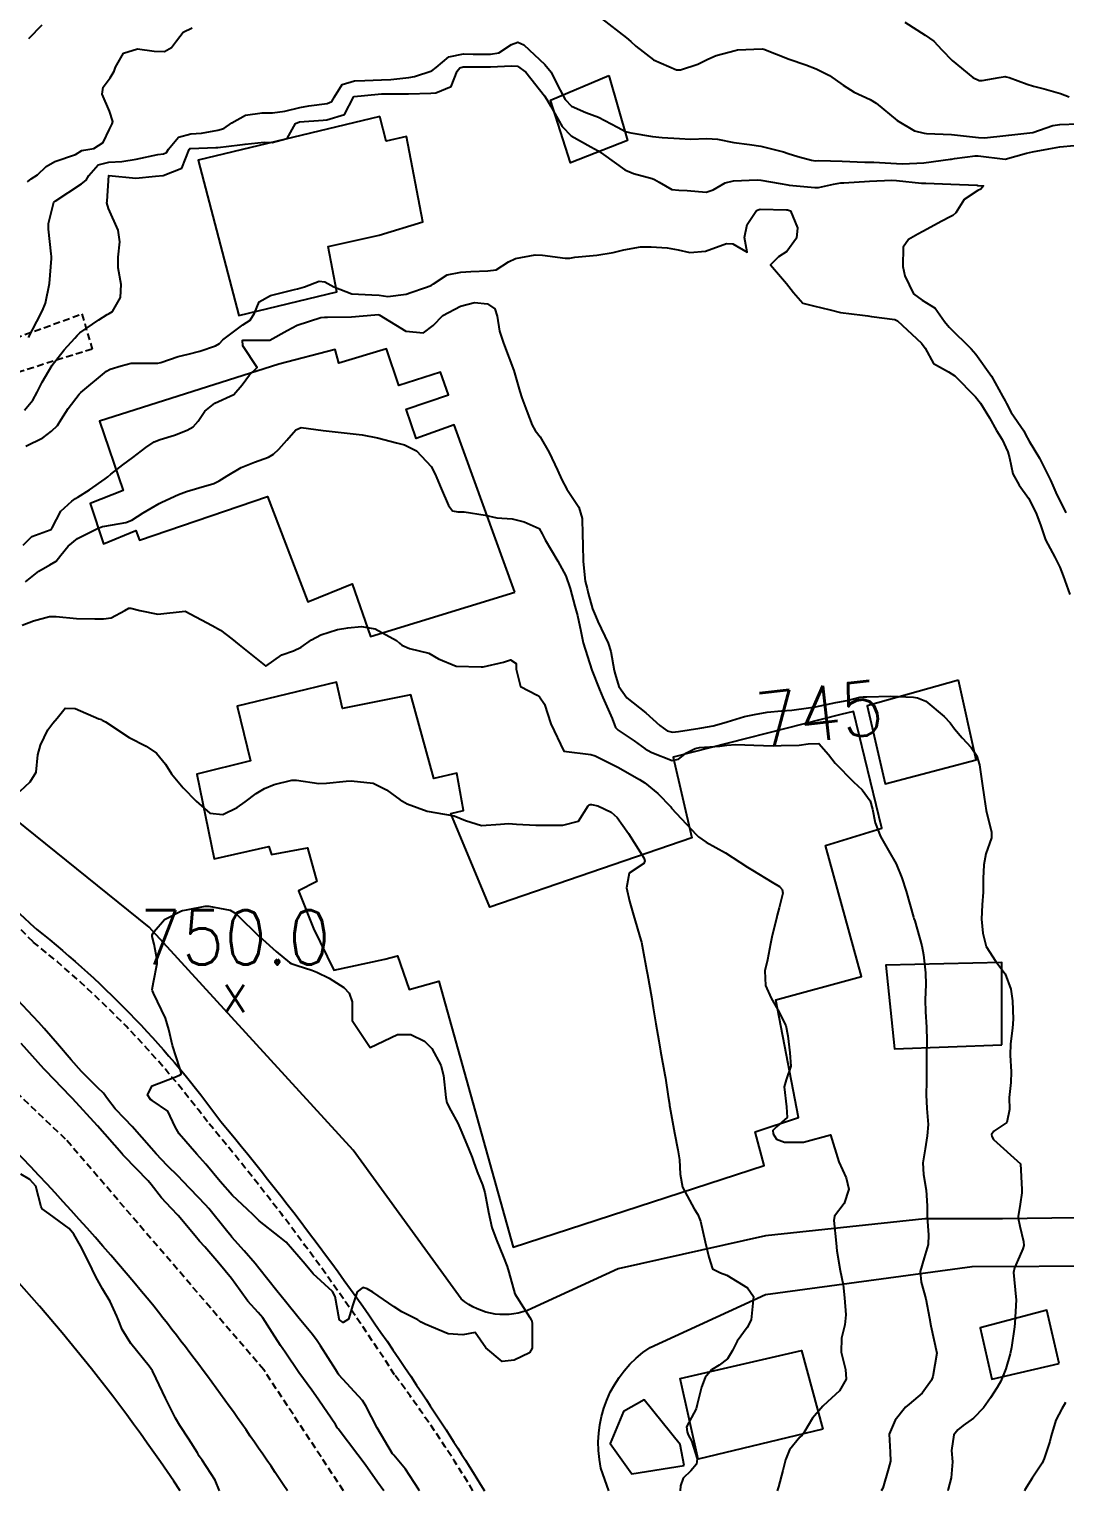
# Model space of a CAD drawing. Header units: metres. Extents: x 292545 to 299085, y 7450245 to 7463078.
# Drawn here: x 298725.1 to 298801.4, y 7450250 to 7450357.6 of the extents above; entities that cross this region are included whole.
import ezdxf
from ezdxf.enums import TextEntityAlignment as Align

# ---------------------------------------------------------------- set-up
doc = ezdxf.new("R2010")
doc.units = ezdxf.units.M
doc.linetypes.add('DASHED', pattern=[0.75, 0.5, -0.25])
for name, color, linetype in [('Canteiro', 45, 'DASHED'), ('Cotas', 45, 'Continuous'), ('Curvas de Nivel 1m', 11, 'Continuous'), ('Curvas de Nivel 5m', 15, 'Continuous'), ('Edificações', 30, 'Continuous'), ('Pontos Cotados', 45, 'Continuous'), ('Vias Primárias', 230, 'Continuous'), ('Vias Secundárias', 230, 'DASHED')]:
    doc.layers.add(name, color=color, linetype=linetype)
doc.styles.add('Style-STANDARD', font='STANDARD.shx')

# ---------------------------------------------------------------- blocks, each defined once
blk = doc.blocks.new('ELVTXT_157')
at = {"layer": 'Pontos Cotados', "linetype": 'Continuous', "style": 'Style-STANDARD'}
for s, height, p in [('750.0', 4, (0, 4)), ('x', 3, (0, 0))]:
    blk.add_text(s, height=height, dxfattribs=at).set_placement(p, align=Align.MIDDLE_CENTER)

msp = doc.modelspace()

# ---------------------------------------------------------------- linework, layer by layer
at = {"layer": 'Canteiro'}
msp.add_lwpolyline([(298748.26, 7450249.95), (298742.39, 7450258.86), (298727.8, 7450275.85), (298711.77, 7450291.08), (298695.55, 7450303.83), (298689.55, 7450307.85, -0.533471), (298689.55, 7450308.93, -0.051391), (298711.68, 7450300.65, -0.082781), (298725.4, 7450290.38, -0.064343), (298738.25, 7450277.12, -0.030883), (298752.03, 7450258.5, -0.023916), (298757.8, 7450249.95, -0.023916)], format="xyb", dxfattribs=at)
at = {"layer": 'Curvas de Nivel 1m', "flags": 128}
for points, elevation in [([(298724.98, 7450346.37), (298725.27, 7450346.59), (298725.74, 7450346.88), (298726.37, 7450347.5), (298727, 7450347.87), (298728.52, 7450348.37), (298729, 7450348.67), (298729.13, 7450348.71), (298729.87, 7450348.83), (298730.57, 7450349.26), (298731.02, 7450350.24), (298731.22, 7450350.63), (298731.28, 7450350.82), (298731.04, 7450351.57), (298730.49, 7450352.83), (298730.56, 7450353.33), (298731.07, 7450354.02), (298731.38, 7450354.52), (298731.47, 7450354.82), (298732.07, 7450355.84), (298733.1, 7450356.17), (298734.31, 7450355.99), (298735.09, 7450355.97), (298735.6, 7450356.26), (298735.96, 7450356.76), (298736.46, 7450357.4), (298737.11, 7450357.72)], 741), ([(298767.27, 7450358.39), (298769.11, 7450356.97), (298769.43, 7450356.69), (298769.79, 7450356.36), (298771.09, 7450355.34), (298772.78, 7450354.62), (298773.08, 7450354.61), (298774.36, 7450355.03), (298775.09, 7450355.4), (298775.71, 7450355.68), (298777.1, 7450356.05), (298777.29, 7450356.08), (298779.1, 7450356.16), (298779.21, 7450356.14), (298781.09, 7450355.4), (298782.3, 7450354.99), (298783.08, 7450354.7), (298784.06, 7450354.19), (298785.07, 7450353.49), (298785.87, 7450352.98), (298787.06, 7450352.43), (298787.5, 7450352.15), (298789.04, 7450350.88), (298790.31, 7450350.12), (298791.03, 7450349.95), (298791.21, 7450349.93), (298793.03, 7450349.85), (298793.27, 7450349.83), (298795.03, 7450349.63), (298795.47, 7450349.61), (298797.03, 7450349.78), (298797.26, 7450349.81), (298799.03, 7450350.01), (298800.5, 7450350.52), (298801.03, 7450350.6), (298802.37, 7450350.63)], 741), ([(298725.07, 7450334.89), (298725.67, 7450336.07), (298726.1, 7450336.88), (298726.32, 7450337.43), (298726.6, 7450338.87), (298726.76, 7450340.72), (298726.75, 7450340.87), (298726.74, 7450341.05), (298726.53, 7450342.87), (298726.53, 7450343.29), (298726.93, 7450344.87), (298726.95, 7450344.89), (298726.96, 7450344.9), (298727.03, 7450344.94), (298728.98, 7450346.22), (298729.31, 7450346.5), (298729.51, 7450346.83), (298730.2, 7450347.62), (298730.99, 7450347.82), (298731.94, 7450347.87), (298733, 7450348.03), (298734.6, 7450348.38), (298735, 7450348.44), (298735.24, 7450348.53), (298735.38, 7450348.77), (298736.12, 7450349.66), (298737.02, 7450349.9), (298737.8, 7450349.96), (298739.02, 7450350.16), (298739.45, 7450350.3), (298740.04, 7450350.71), (298741.04, 7450351.28), (298742.28, 7450351.45), (298743.04, 7450351.44), (298743.95, 7450351.57), (298745.04, 7450351.84), (298745.72, 7450351.97), (298747.05, 7450352.14), (298747.4, 7450352.28), (298747.6, 7450352.62), (298748.16, 7450353.53), (298749.07, 7450353.8), (298749.84, 7450353.83), (298751.07, 7450353.87), (298751.74, 7450353.9), (298753.08, 7450354.06), (298753.5, 7450354.13), (298754.76, 7450354.53), (298755.09, 7450354.79), (298756.03, 7450355.58), (298757.09, 7450355.79), (298757.82, 7450355.78), (298759.09, 7450355.77), (298759.7, 7450355.87), (298760.64, 7450356.47), (298761.1, 7450356.66), (298761.54, 7450356.46), (298763.08, 7450355.01), (298763.55, 7450354.44), (298764.06, 7450353.44), (298764.58, 7450352.42), (298765.05, 7450351.93), (298766.12, 7450351.48), (298767.04, 7450351.13), (298768.44, 7450350.38), (298769.03, 7450350.07), (298769.42, 7450349.97), (298771.02, 7450349.71), (298771.73, 7450349.62), (298773.02, 7450349.55), (298773.82, 7450349.51), (298775.02, 7450349.55), (298775.8, 7450349.5), (298777.02, 7450349.27), (298778.16, 7450349.12), (298779.01, 7450348.99), (298780.67, 7450348.57), (298781.01, 7450348.46), (298781.72, 7450348.22), (298782.74, 7450347.95), (298783, 7450347.92), (298783.27, 7450347.93), (298785, 7450347.89), (298786.66, 7450347.81), (298787, 7450347.82), (298787.33, 7450347.82), (298789, 7450347.71), (298789.43, 7450347.69), (298791, 7450347.77), (298792.96, 7450348.04), (298793, 7450348.04), (298793.04, 7450348.04), (298793.25, 7450348.08), (298794.79, 7450348.28), (298795.01, 7450348.28), (298797, 7450348.04), (298798.56, 7450348.47), (298799.01, 7450348.57), (298800.22, 7450348.79), (298801.01, 7450348.94), (298802.08, 7450349.04)], 742), ([(298724.78, 7450329.55), (298725.39, 7450330.28), (298725.71, 7450330.88), (298726.07, 7450331.61), (298726.81, 7450332.87), (298727.69, 7450334), (298728.47, 7450334.85), (298728.65, 7450335.05), (298728.85, 7450335.25), (298730.24, 7450336.21), (298730.86, 7450336.6), (298731.01, 7450336.67), (298731.25, 7450336.82), (298731.84, 7450337.85), (298731.88, 7450338.81), (298731.68, 7450340.04), (298731.66, 7450340.81), (298731.8, 7450341.94), (298731.67, 7450342.81), (298730.96, 7450344.4), (298730.83, 7450344.82), (298730.85, 7450344.94), (298730.98, 7450346.82), (298732.98, 7450346.63), (298734.43, 7450346.78), (298734.98, 7450346.82), (298736.36, 7450347.38), (298736.9, 7450348.75), (298736.94, 7450348.82), (298737, 7450348.83), (298738.85, 7450348.89), (298739.01, 7450348.9), (298740.63, 7450349.08), (298741.01, 7450349.15), (298742.42, 7450349.28), (298743.01, 7450349.26), (298744.12, 7450349.56), (298744.74, 7450350.65), (298745.03, 7450350.78), (298746.76, 7450350.91), (298747.04, 7450350.92), (298748.33, 7450351.33), (298749, 7450352.61), (298749.02, 7450352.64), (298749.05, 7450352.66), (298750.81, 7450352.83), (298751.06, 7450352.84), (298752.77, 7450352.85), (298753.06, 7450352.85), (298754.7, 7450352.9), (298755.06, 7450352.92), (298756.2, 7450353.38), (298756.64, 7450354.51), (298756.82, 7450354.77), (298757.08, 7450354.83), (298758.73, 7450354.84), (298759.08, 7450354.83), (298760.64, 7450354.91), (298761.08, 7450354.89), (298761.68, 7450354.45), (298763.06, 7450352.7), (298763.23, 7450352.44), (298763.52, 7450351.96), (298764.36, 7450350.43), (298765.02, 7450349.76), (298766.47, 7450348.94), (298767.01, 7450348.66), (298767.4, 7450348.39), (298768.99, 7450347.24), (298769.61, 7450346.98), (298770.99, 7450346.6), (298771.16, 7450346.53), (298771.5, 7450346.34), (298772.45, 7450345.8), (298772.97, 7450345.75), (298773.57, 7450345.72), (298774.97, 7450345.6), (298775.49, 7450345.78), (298776.38, 7450346.28), (298776.98, 7450346.45), (298778.72, 7450346.51), (298778.99, 7450346.49), (298780.41, 7450346.24), (298780.98, 7450346.14), (298781.09, 7450346.12), (298782.98, 7450345.94), (298783.24, 7450345.94), (298784.34, 7450346.19), (298784.88, 7450346.29), (298784.98, 7450346.29), (298785.1, 7450346.29), (298786.99, 7450346.42), (298788.64, 7450346.48), (298788.99, 7450346.46), (298790.83, 7450346.26), (298790.98, 7450346.26), (298791.15, 7450346.27), (298792.98, 7450346.19), (298794.94, 7450346.11), (298794.98, 7450346.1), (298795.4, 7450346.06), (298795.21, 7450345.82), (298794.98, 7450345.72), (298793.97, 7450345.06), (298793.35, 7450344.08), (298793.15, 7450343.88), (298792.95, 7450343.78), (298792.33, 7450343.47), (298790.94, 7450342.71), (298790.56, 7450342.5), (298789.88, 7450342.12), (298789.49, 7450341.56), (298789.46, 7450340.12), (298789.6, 7450339.43), (298790.25, 7450338.12), (298790.88, 7450337.64), (298791.84, 7450337.06), (298792.53, 7450336.08), (298792.86, 7450335.67), (298794.48, 7450334.06), (298794.83, 7450333.67), (298795.99, 7450332.05), (298796.8, 7450330.58), (298797, 7450330.24), (298797.1, 7450330.04), (298797.44, 7450329.37), (298798.36, 7450328.02), (298798.5, 7450327.76), (298798.76, 7450327.26), (298799.53, 7450326), (298800.33, 7450324.39), (298800.5, 7450323.99), (298800.72, 7450323.48), (298801.47, 7450321.98)], 743), ([(298724.86, 7450326.89), (298726.12, 7450327.51), (298726.76, 7450327.99), (298727.21, 7450328.42), (298727.48, 7450328.86), (298727.98, 7450329.66), (298728.79, 7450330.72), (298728.91, 7450330.85), (298730.81, 7450332.42), (298731.07, 7450332.56), (298731.9, 7450332.81), (298732.62, 7450333), (298732.82, 7450333.02), (298734.58, 7450333.01), (298734.82, 7450333.06), (298736.09, 7450333.49), (298736.83, 7450333.67), (298737.68, 7450333.9), (298738.84, 7450334.28), (298739.12, 7450334.45), (298739.38, 7450334.72), (298740.85, 7450335.84), (298741.39, 7450336.17), (298741.7, 7450336.69), (298742.05, 7450337.52), (298742.88, 7450337.99), (298744.65, 7450338.43), (298744.88, 7450338.48), (298745.38, 7450338.64), (298746.47, 7450339.05), (298746.89, 7450339), (298747.55, 7450338.62), (298748.88, 7450338.12), (298750.34, 7450338.05), (298750.88, 7450338.02), (298751.52, 7450337.93), (298752.88, 7450338.09), (298753.23, 7450338.21), (298754.24, 7450338.55), (298754.71, 7450338.72), (298754.89, 7450338.84), (298755.91, 7450339.51), (298756.9, 7450339.72), (298757.65, 7450339.76), (298758.9, 7450339.81), (298759.51, 7450339.88), (298760.42, 7450340.47), (298760.92, 7450340.73), (298762.37, 7450340.99), (298762.92, 7450340.97), (298764.59, 7450340.75), (298764.92, 7450340.75), (298765.31, 7450340.81), (298766.92, 7450340.97), (298768.13, 7450341.17), (298768.92, 7450341.36), (298770.14, 7450341.58), (298770.93, 7450341.58), (298772.1, 7450341.51), (298772.92, 7450341.36), (298773.76, 7450341.15), (298774.92, 7450341.25), (298776.47, 7450341.82), (298776.93, 7450341.8), (298778, 7450341.18), (298777.8, 7450342.26), (298777.99, 7450343.22), (298778.69, 7450344.25), (298778.87, 7450344.33), (298778.95, 7450344.34), (298780.88, 7450344.31), (298780.95, 7450344.3), (298781.18, 7450344.23), (298781.7, 7450342.98), (298781.62, 7450342.22), (298780.92, 7450341.24), (298780.31, 7450340.85), (298779.7, 7450340.24), (298780.89, 7450338.88), (298781.41, 7450338.22), (298782.08, 7450337.42), (298782.87, 7450337.23), (298784.11, 7450336.94), (298784.87, 7450336.74), (298786.48, 7450336.55), (298786.87, 7450336.49), (298787.15, 7450336.44), (298788.86, 7450336.23), (298789.07, 7450336.13), (298790.84, 7450334.47), (298791.1, 7450334.11), (298791.71, 7450332.98), (298792.82, 7450332.38), (298793.28, 7450332.08), (298794.8, 7450330.54), (298795.17, 7450330.06), (298795.84, 7450328.98), (298796.36, 7450328.04), (298796.76, 7450327.38), (298797.18, 7450326.47), (298797.3, 7450326.03), (298797.56, 7450324.86), (298798.03, 7450324.02), (298798.71, 7450323.06), (298799.25, 7450322), (298799.59, 7450321.1), (298799.96, 7450320), (298800.65, 7450318.71), (298801.03, 7450317.99), (298801.27, 7450317.35), (298801.76, 7450315.98)], 744), ([(298724.84, 7450316.89), (298725.82, 7450317.69), (298726.64, 7450318.15), (298727.1, 7450318.42), (298727.45, 7450318.86), (298727.98, 7450319.54), (298728.67, 7450320.1), (298730.14, 7450320.83), (298730.52, 7450320.97), (298730.68, 7450321.01), (298732.23, 7450321.26), (298732.68, 7450321.45), (298733.5, 7450321.98), (298734.69, 7450322.68), (298734.88, 7450322.78), (298736.12, 7450323.34), (298736.71, 7450323.56), (298737.62, 7450323.83), (298738.71, 7450324.15), (298739.11, 7450324.33), (298739.7, 7450324.72), (298740.73, 7450325.33), (298741.71, 7450325.71), (298742.74, 7450326.08), (298743.11, 7450326.31), (298743.49, 7450326.67), (298744.08, 7450327.34), (298744.76, 7450328.11), (298745.15, 7450328.28), (298746.76, 7450328.05), (298747.42, 7450327.97), (298748.76, 7450327.83), (298749.63, 7450327.73), (298750.76, 7450327.51), (298752.17, 7450327.15), (298752.75, 7450326.99), (298753.65, 7450326.55), (298754.73, 7450325.4), (298755.02, 7450324.83), (298755.14, 7450324.53), (298755.46, 7450323.78), (298755.99, 7450322.52), (298756.3, 7450322.13), (298756.69, 7450322.05), (298757.14, 7450322.06), (298758.69, 7450321.8), (298759.55, 7450321.62), (298760.68, 7450321.54), (298761.56, 7450321.33), (298762.68, 7450320.82), (298762.89, 7450320.44), (298763.11, 7450319.99), (298764.06, 7450318.43), (298764.64, 7450317.34), (298764.95, 7450316.42), (298765.3, 7450315.1), (298765.49, 7450314.41), (298765.73, 7450313.27), (298765.91, 7450312.41), (298766.55, 7450310.4), (298767.12, 7450308.97), (298767.35, 7450308.39), (298768.05, 7450306.84), (298768.22, 7450306.37), (298768.3, 7450306.17), (298768.5, 7450305.97), (298769.67, 7450305.18), (298770.49, 7450304.6), (298770.64, 7450304.51), (298770.98, 7450304.34), (298772.47, 7450303.73), (298772.94, 7450303.85), (298773.53, 7450304.31), (298774.16, 7450304.62), (298774.49, 7450304.69), (298775.98, 7450304.8), (298776.49, 7450304.86), (298777.15, 7450304.93), (298778.49, 7450304.87), (298779.9, 7450304.82), (298780.49, 7450304.85), (298781.83, 7450304.88), (298782.49, 7450304.96), (298783.28, 7450304.99), (298783.98, 7450304.19), (298784.47, 7450303.54), (298785.83, 7450302.17), (298786.45, 7450301.58), (298787.06, 7450300.77), (298787.22, 7450300.15), (298787.42, 7450299.15), (298787.82, 7450298.14), (298788.4, 7450297.11), (298788.96, 7450296.12), (298789.39, 7450295.1), (298789.71, 7450294.12), (298790.24, 7450292.2), (298790.27, 7450292.11), (298790.33, 7450291.92), (298790.85, 7450290.1), (298790.99, 7450289.42), (298791.13, 7450288.1), (298791.14, 7450287.24), (298791.09, 7450286.1), (298791.12, 7450285.24), (298791.21, 7450284.1), (298791.23, 7450283.1), (298791.19, 7450282.1), (298791.19, 7450281.12), (298791.21, 7450280.1), (298791.17, 7450279.11), (298791.23, 7450278.1), (298791.32, 7450276.93), (298791.26, 7450276.1), (298791.1, 7450275.13), (298790.94, 7450274.1), (298790.97, 7450273.25), (298791.17, 7450272.1), (298791.25, 7450270.93), (298791.26, 7450270.1), (298791.35, 7450268.8), (298791.32, 7450268.1), (298791.03, 7450267.11), (298790.73, 7450266.1), (298790.8, 7450265.31), (298791.14, 7450264.1), (298791.43, 7450262.66), (298791.53, 7450262.09), (298791.95, 7450260.09), (298791.66, 7450258.37), (298791.57, 7450258.09), (298790.89, 7450257.13), (298789.92, 7450256.33), (298789.66, 7450256.11), (298788.89, 7450255.14), (298788.46, 7450254.13), (298788.53, 7450252.79), (298788.54, 7450252.13), (298788.41, 7450251.58), (298787.98, 7450250.14), (298787.85, 7450249.95)], 746), ([(298724.59, 7450313.71), (298725.43, 7450314.04), (298726.6, 7450314.34), (298727.1, 7450314.36), (298728.6, 7450314.21), (298729.94, 7450314.17), (298730.6, 7450314.17), (298731.15, 7450314.26), (298732.17, 7450314.8), (298732.45, 7450314.95), (298732.6, 7450314.97), (298733.27, 7450314.79), (298734.6, 7450314.53), (298736.6, 7450314.75), (298738.59, 7450313.69), (298739.21, 7450313.34), (298740.05, 7450312.71), (298740.58, 7450312.27), (298742.55, 7450310.68), (298743.72, 7450311.52), (298744.57, 7450311.82), (298745.14, 7450312.09), (298745.91, 7450312.64), (298746.59, 7450312.99), (298747.82, 7450313.39), (298748.59, 7450313.52), (298749.58, 7450313.61), (298750.59, 7450313.44), (298752.17, 7450312.57), (298752.39, 7450312.38), (298752.57, 7450312.23), (298753.13, 7450311.99), (298754.56, 7450311.64), (298755.25, 7450311.22), (298756.55, 7450310.7), (298758.41, 7450310.63), (298758.55, 7450310.65), (298760.04, 7450310.99), (298760.56, 7450311.15), (298760.99, 7450310.89), (298760.97, 7450310.46), (298761.29, 7450309.2), (298762.53, 7450308.55), (298762.7, 7450308.44), (298763.07, 7450307.89), (298763.53, 7450306.43), (298764.48, 7450304.42), (298766.48, 7450304.18), (298766.79, 7450304.08), (298768.47, 7450303.24), (298770.06, 7450302.35), (298770.45, 7450302.09), (298771.41, 7450301.3), (298772.36, 7450300.32), (298772.39, 7450300.28), (298772.43, 7450300.22), (298774.23, 7450298.3), (298774.41, 7450298.12), (298774.97, 7450297.73), (298776.39, 7450296.93), (298777.46, 7450296.26), (298778.01, 7450295.89), (298778.38, 7450295.66), (298779.83, 7450294.77), (298780.37, 7450294.45), (298780.58, 7450294.23), (298780.62, 7450293.97), (298780.34, 7450292.89), (298780.21, 7450292.36), (298780.18, 7450292.23), (298779.82, 7450290.74), (298779.71, 7450290.24), (298779.48, 7450289.06), (298779.29, 7450288.24), (298779.34, 7450287.17), (298779.76, 7450286.24), (298780.25, 7450285.37), (298780.83, 7450284.22), (298780.99, 7450283.47), (298781.13, 7450282.22), (298781.2, 7450281.23), (298780.86, 7450280.22), (298780.71, 7450279.7), (298780.89, 7450278.22), (298780.94, 7450277.44), (298780.15, 7450276.76), (298779.89, 7450276.49), (298779.9, 7450276.23), (298780.14, 7450275.85), (298780.74, 7450275.62), (298782.14, 7450275.64), (298784.14, 7450276.18), (298784.75, 7450274.17), (298785.28, 7450273), (298785.48, 7450272.17), (298785.13, 7450271.12), (298784.43, 7450270.18), (298784.38, 7450269.87), (298784.55, 7450268.18), (298784.6, 7450267.62), (298784.83, 7450266.17), (298785.05, 7450265.13), (298785.17, 7450264.17), (298785.25, 7450262.91), (298785.19, 7450262.17), (298784.94, 7450261.2), (298784.92, 7450260.17), (298785.23, 7450258.88), (298785.28, 7450258.17), (298784.79, 7450257.31), (298783.92, 7450256.5), (298783.56, 7450256.19), (298782.81, 7450255.29), (298782.16, 7450254.21), (298782.04, 7450254.05), (298781.88, 7450253.91), (298781.11, 7450252.97), (298780.81, 7450252.22), (298780.62, 7450251.45), (298780.3, 7450250.23), (298780.2, 7450249.95)], 747), ([(298724.44, 7450301.48), (298725.18, 7450302.17), (298725.63, 7450302.88), (298725.76, 7450304.16), (298725.96, 7450304.88), (298726.49, 7450306), (298726.86, 7450306.5), (298727.18, 7450306.86), (298727.77, 7450307.6), (298728.51, 7450307.58), (298730.25, 7450306.82), (298730.43, 7450306.75), (298730.5, 7450306.72), (298730.74, 7450306.58), (298732.49, 7450305.43), (298733.72, 7450304.79), (298734.48, 7450304.29), (298735.16, 7450303.46), (298735.6, 7450302.76), (298736.45, 7450301.73), (298737.41, 7450300.74), (298738.42, 7450299.87), (298739.37, 7450299.77), (298740.43, 7450300.29), (298741.03, 7450300.7), (298741.83, 7450301.3), (298742.45, 7450301.68), (298743.16, 7450301.97), (298744.46, 7450302.3), (298744.81, 7450302.3), (298746.45, 7450302.05), (298747.02, 7450302.06), (298748.46, 7450302.22), (298748.82, 7450302.24), (298750.46, 7450302.08), (298751.43, 7450301.59), (298752.44, 7450300.85), (298752.94, 7450300.55), (298754.43, 7450300.01), (298755.69, 7450299.79), (298756.42, 7450299.66), (298757.24, 7450299.33), (298758.42, 7450298.96), (298759.83, 7450299.06), (298760.42, 7450299.11), (298761, 7450299.05), (298762.42, 7450298.98), (298763.87, 7450298.98), (298764.42, 7450298.97), (298765.56, 7450299.27), (298766.28, 7450300.4), (298766.36, 7450300.47), (298766.43, 7450300.49), (298766.52, 7450300.49), (298767, 7450300.39), (298767.98, 7450299.93), (298768.42, 7450299.54), (298769.26, 7450298.36), (298770.39, 7450296.58), (298770.46, 7450296.35), (298770.38, 7450296.16), (298769.31, 7450295.43), (298769.11, 7450294.36), (298769.32, 7450293.39), (298769.61, 7450292.36), (298770.16, 7450290.51), (298770.2, 7450290.35), (298770.31, 7450289.81), (298770.59, 7450288.35), (298770.66, 7450287.97), (298770.95, 7450286.34), (298771.08, 7450285.52), (298771.26, 7450284.34), (298771.48, 7450283.09), (298771.62, 7450282.34), (298771.94, 7450280.59), (298771.98, 7450280.33), (298772.18, 7450278.99), (298772.26, 7450278.42), (298772.27, 7450278.33), (298772.3, 7450278.2), (298772.64, 7450276.32), (298772.88, 7450275.07), (298773.01, 7450274.32), (298773.06, 7450273.27), (298773.22, 7450272.31), (298774.08, 7450270.71), (298774.37, 7450270.3), (298774.55, 7450269.81), (298774.9, 7450268.29), (298775.17, 7450267.16), (298775.44, 7450266.29), (298776.03, 7450266), (298776.49, 7450265.82), (298778.01, 7450264.91), (298778.47, 7450264.25), (298778.28, 7450262.55), (298778.14, 7450262.26), (298778.08, 7450262.16), (298777.98, 7450261.98), (298777.26, 7450260.97), (298776.92, 7450260.27), (298776.54, 7450259.68), (298775.94, 7450259.21), (298775.37, 7450258.85), (298774.9, 7450258.29), (298774.64, 7450257.58), (298774.32, 7450256.3), (298774.23, 7450255.98), (298773.9, 7450255.34), (298773.53, 7450254.66), (298773.57, 7450254.3), (298773.65, 7450254.07), (298773.88, 7450253.63), (298774.31, 7450252.3), (298774.25, 7450251.9), (298773.85, 7450251.42), (298773.27, 7450250.87), (298773.08, 7450250.31), (298773.05, 7450249.95)], 748), ([(298753.86, 7450249.95), (298753.83, 7450249.99), (298753.46, 7450250.55), (298752.83, 7450251.53), (298751.96, 7450252.57), (298751.91, 7450252.62), (298751.86, 7450252.68), (298750.74, 7450254.58), (298749.91, 7450256.21), (298749.66, 7450256.59), (298747.93, 7450258.5), (298747.88, 7450258.56), (298747.85, 7450258.61), (298747.7, 7450258.85), (298746.58, 7450260.63), (298746.33, 7450261), (298745.97, 7450261.47), (298745.01, 7450262.65), (298744, 7450263.88), (298743.36, 7450264.67), (298742.03, 7450266.34), (298741.75, 7450266.68), (298740.96, 7450267.62), (298740.05, 7450268.63), (298739.98, 7450268.71), (298739.65, 7450269.12), (298738.34, 7450270.73), (298738.09, 7450271.02), (298736.44, 7450272.75), (298736.11, 7450273.09), (298735.28, 7450273.92), (298734.47, 7450274.77), (298734.13, 7450275.16), (298732.69, 7450276.79), (298732.16, 7450277.35), (298731.45, 7450278.09), (298730.88, 7450278.82), (298730.58, 7450279.23), (298730.18, 7450279.63), (298728.97, 7450280.84), (298728.21, 7450281.7), (298727.2, 7450282.86), (298726.23, 7450283.99), (298725.82, 7450284.45), (298725.41, 7450284.88), (298724.26, 7450286.11)], 748), ([(298751.24, 7450249.95), (298750.77, 7450250.58), (298749.86, 7450251.88), (298749.33, 7450252.6), (298747.88, 7450254.5), (298747.83, 7450254.56), (298747.8, 7450254.61), (298747.67, 7450254.82), (298746.45, 7450256.63), (298746.23, 7450256.95), (298745.92, 7450257.35), (298744.98, 7450258.65), (298743.96, 7450260.16), (298743.63, 7450260.66), (298743.02, 7450261.62), (298742.32, 7450262.68), (298741.99, 7450263.07), (298741.21, 7450263.91), (298740.66, 7450264.7), (298740.02, 7450265.59), (298739.07, 7450266.72), (298738.04, 7450267.91), (298737.66, 7450268.34), (298737.33, 7450268.74), (298736.08, 7450270.23), (298735.57, 7450270.76), (298734.85, 7450271.53), (298734.1, 7450272.51), (298733.88, 7450272.78), (298732.12, 7450274.59), (298732.02, 7450274.7), (298731.93, 7450274.8), (298730.15, 7450276.83), (298728.3, 7450278.85), (298728.17, 7450278.98), (298726.35, 7450280.87), (298726.2, 7450281.04), (298724.52, 7450282.9)], 747), ([(298739.14, 7450249.95), (298738.81, 7450250.72), (298737.86, 7450252.2), (298737.64, 7450252.51), (298737.5, 7450252.74), (298736.88, 7450253.75), (298736.2, 7450254.76), (298735.89, 7450255.29), (298735.16, 7450256.77), (298734.47, 7450258.23), (298734.19, 7450258.78), (298733.94, 7450259.13), (298732.59, 7450260.79), (298731.97, 7450261.82), (298731.69, 7450262.51), (298731.58, 7450262.81), (298731.07, 7450263.89), (298730.51, 7450264.82), (298730.02, 7450265.72), (298729.48, 7450266.84), (298728.89, 7450267.99), (298728.41, 7450268.85), (298728.06, 7450269.28), (298726.59, 7450270.35), (298726.08, 7450270.71), (298725.99, 7450270.87), (298725.6, 7450272.38), (298725.16, 7450272.88), (298724.49, 7450273.28)], 746), ([(298801.44, 7450256.44), (298801.16, 7450255.98), (298800.73, 7450255.15), (298800.38, 7450253.99), (298800.28, 7450253.59), (298799.87, 7450252.32), (298799.72, 7450251.99), (298798.97, 7450250.87), (298798.45, 7450250.01), (298798.42, 7450249.95)], 744)]:
    msp.add_lwpolyline(points, dxfattribs=dict(at, elevation=elevation))
at = {"layer": 'Curvas de Nivel 1m', "elevation": 749, "flags": 128}
msp.add_lwpolyline([(298738.35, 7450293.01), (298739.91, 7450292.71), (298740.34, 7450292.48), (298742.16, 7450290.68), (298742.25, 7450290.62), (298742.31, 7450290.58), (298743.3, 7450289.67), (298744.29, 7450288.86), (298744.42, 7450288.79), (298744.84, 7450288.65), (298745.94, 7450288.29), (298746.29, 7450288.15), (298747.2, 7450287.71), (298748.28, 7450287.02), (298748.67, 7450286.61), (298748.91, 7450285.96), (298748.89, 7450284.6), (298750.22, 7450282.59), (298752.23, 7450283.56), (298753.21, 7450283.57), (298754.23, 7450283.07), (298754.77, 7450282.53), (298755.44, 7450281.29), (298755.64, 7450280.53), (298755.79, 7450278.91), (298755.87, 7450278.52), (298756.17, 7450277.97), (298756.68, 7450277.03), (298756.9, 7450276.51), (298757.48, 7450275.15), (298757.74, 7450274.5), (298757.83, 7450274.21), (298758.11, 7450273.44), (298758.49, 7450272.49), (298758.67, 7450271.91), (298758.94, 7450270.48), (298759.19, 7450269.35), (298759.5, 7450268.48), (298760.04, 7450267.16), (298760.31, 7450266.47), (298760.44, 7450266.05), (298760.89, 7450264.46), (298761.99, 7450262.71), (298762.09, 7450262.55), (298762.13, 7450262.45), (298762.17, 7450262.26), (298762.16, 7450260.45), (298761.95, 7450260.1), (298760.84, 7450259.57), (298759.94, 7450259.48), (298758.74, 7450260.48), (298757.97, 7450261.61), (298757.04, 7450261.43), (298755.97, 7450261.52), (298754.29, 7450262.23), (298753.98, 7450262.36), (298753.88, 7450262.44), (298753.73, 7450262.54), (298752.57, 7450263.14), (298751.99, 7450263.49), (298750.42, 7450264.59), (298750.01, 7450264.83), (298749.68, 7450264.92), (298749.26, 7450264.6), (298748.95, 7450263.64), (298748.62, 7450262.6), (298748.25, 7450262.34), (298747.98, 7450262.53), (298747.95, 7450262.58), (298747.94, 7450262.61), (298747.65, 7450264.26), (298747.45, 7450264.62), (298746.02, 7450265.92), (298745.45, 7450266.65), (298744.05, 7450268.25), (298743.56, 7450268.66), (298742.06, 7450269.84), (298741.63, 7450270.25), (298741.17, 7450270.69), (298740.09, 7450271.69), (298739.18, 7450272.72), (298738.12, 7450274), (298737.47, 7450274.74), (298736.15, 7450276.25), (298735.87, 7450276.75), (298735.32, 7450277.92), (298734.17, 7450278.69), (298734.05, 7450278.78), (298733.84, 7450279.12), (298734.18, 7450279.78), (298735.85, 7450280.41), (298736.19, 7450280.56), (298736.31, 7450280.63), (298736.32, 7450280.75), (298736.2, 7450281.08), (298735.66, 7450282.76), (298735.4, 7450283.93), (298735.15, 7450284.77), (298734.27, 7450286.6), (298734.19, 7450286.78), (298734.17, 7450286.88), (298734.28, 7450287.42), (298734.54, 7450288.78), (298734.55, 7450289.03), (298734.31, 7450290.22), (298734.17, 7450290.78), (298734.18, 7450290.91), (298734.32, 7450291.14), (298735.08, 7450292.02), (298736.34, 7450292.66), (298736.41, 7450292.68), (298736.7, 7450292.75), (298738.08, 7450293)], close=True, dxfattribs=at)
at = {"layer": 'Curvas de Nivel 5m', "flags": 128}
for points, elevation in [([(298725.1, 7450356.93), (298726.08, 7450357.92)], 740), ([(298789.6, 7450358.13), (298791.11, 7450357.17), (298791.73, 7450356.72), (298792.34, 7450356.09), (298793.09, 7450355.31), (298794.6, 7450354.06), (298795.07, 7450353.83), (298795.3, 7450353.83), (298796.55, 7450354.05), (298796.99, 7450354.12), (298797.07, 7450354.11), (298797.29, 7450354.04), (298798.61, 7450353.56), (298799.07, 7450353.42), (298799.86, 7450353.21), (298801.06, 7450352.86), (298801.71, 7450352.63)], 740), ([(298724.66, 7450319.6), (298725.3, 7450320.25), (298726.67, 7450320.73), (298726.76, 7450320.78), (298726.82, 7450320.87), (298727.45, 7450322.1), (298728.26, 7450322.85), (298728.52, 7450323.03), (298728.71, 7450323.15), (298729.56, 7450323.69), (298730.72, 7450324.48), (298730.91, 7450324.63), (298731.12, 7450324.82), (298732.02, 7450325.52), (298732.74, 7450326.06), (298733.7, 7450326.79), (298734.31, 7450327.21), (298734.75, 7450327.39), (298735.81, 7450327.71), (298736.76, 7450328.08), (298737.19, 7450328.32), (298737.55, 7450328.74), (298738.04, 7450329.48), (298738.79, 7450330.07), (298740.19, 7450330.71), (298740.8, 7450331.42), (298741.35, 7450332.15), (298741.91, 7450332.69), (298740.84, 7450334.29), (298740.83, 7450334.7), (298740.84, 7450334.71), (298742.81, 7450334.71), (298742.84, 7450334.71), (298744.11, 7450335.41), (298744.85, 7450335.81), (298746.6, 7450336.38), (298746.86, 7450336.4), (298747.09, 7450336.4), (298748.86, 7450336.42), (298750.58, 7450336.58), (298750.86, 7450336.59), (298750.89, 7450336.58), (298752.85, 7450335.37), (298754.16, 7450335.24), (298754.86, 7450335.78), (298755.58, 7450336.53), (298756.87, 7450337.21), (298757.9, 7450337.47), (298758.87, 7450337.38), (298759.4, 7450337.01), (298759.57, 7450336.48), (298759.75, 7450335.37), (298760.05, 7450334.47), (298760.81, 7450332.46), (298761.25, 7450330.91), (298761.39, 7450330.46), (298761.76, 7450329.47), (298762.15, 7450328.45), (298762.37, 7450328.06), (298762.75, 7450327.57), (298763.42, 7450326.43), (298764.03, 7450325.13), (298764.34, 7450324.42), (298764.71, 7450323.73), (298765.59, 7450322.41), (298765.84, 7450321.56), (298765.86, 7450320.4), (298765.88, 7450319.62), (298765.92, 7450318.4), (298766.07, 7450316.96), (298766.2, 7450316.4), (298766.29, 7450316.06), (298766.61, 7450314.92), (298766.81, 7450314.39), (298767, 7450313.99), (298767.76, 7450312.38), (298767.96, 7450311.78), (298768.2, 7450310.38), (298768.26, 7450310.09), (298768.54, 7450309.2), (298769.13, 7450308.36), (298770.52, 7450307.26), (298771.55, 7450306.33), (298772.1, 7450305.92), (298772.5, 7450305.82), (298772.93, 7450305.88), (298774.5, 7450306.12), (298774.66, 7450306.14), (298775.48, 7450306.29), (298776.28, 7450306.51), (298776.51, 7450306.58), (298777.79, 7450306.98), (298778.52, 7450307.14), (298779.47, 7450307.29), (298780.52, 7450307.39), (298781.29, 7450307.46), (298782.52, 7450307.62), (298783.02, 7450307.7), (298784.53, 7450308.01), (298784.67, 7450308.03), (298785.36, 7450308.17), (298786.3, 7450308.4), (298786.54, 7450308.42), (298786.81, 7450308.43), (298788.54, 7450308.48), (298790.24, 7450308.41), (298790.54, 7450308.35), (298791.15, 7450308.1), (298792.51, 7450306.97), (298792.93, 7450306.51), (298793.27, 7450306.08), (298793.83, 7450305.41), (298794.49, 7450304.69), (298794.91, 7450304.06), (298795.1, 7450303.43), (298795.3, 7450302.05), (298795.45, 7450301.05), (298795.6, 7450300.05), (298795.99, 7450298.47), (298795.99, 7450298.04), (298795.58, 7450296.86), (298795.42, 7450296.05), (298795.37, 7450295.05), (298795.36, 7450294.05), (298795.29, 7450293.11), (298795.24, 7450292.05), (298795.34, 7450291.03), (298795.6, 7450290.05), (298796.3, 7450288.94), (298796.99, 7450288.03), (298797.41, 7450286.9), (298797.53, 7450286.03), (298797.59, 7450284.69), (298797.54, 7450284.03), (298797.38, 7450282.87), (298797.35, 7450282.03), (298797.43, 7450280.8), (298797.41, 7450280.03), (298797.29, 7450278.92), (298797.31, 7450278.03), (298797.12, 7450277.07), (298796.15, 7450276.44), (298795.99, 7450276.2), (298796.01, 7450276.04), (298796.14, 7450275.82), (298798.12, 7450274.02), (298798.23, 7450272.14), (298798.23, 7450272.02), (298798.22, 7450271.9), (298798.09, 7450271.07), (298797.94, 7450270.16), (298797.94, 7450270.02), (298798.07, 7450269.44), (298798.35, 7450268.31), (298798.37, 7450268.02), (298798.29, 7450267.78), (298798.04, 7450267.2), (298797.69, 7450266.36), (298797.61, 7450266.02), (298797.79, 7450264.23), (298797.8, 7450264.02), (298797.7, 7450262.3), (298797.68, 7450262.02), (298797.47, 7450260.51), (298797.37, 7450260.03), (298797.04, 7450258.93), (298796.68, 7450258.03), (298796.4, 7450257.56), (298795.92, 7450256.8), (298795.39, 7450256.05), (298794.66, 7450255.3), (298793.89, 7450254.75), (298793.51, 7450254.45), (298793.2, 7450254.08), (298793.04, 7450252.91), (298793.12, 7450252.08), (298793.02, 7450250.91), (298792.79, 7450250.08), (298792.78, 7450249.95)], 745)]:
    msp.add_lwpolyline(points, dxfattribs=dict(at, elevation=elevation))
at = {"layer": 'Edificações'}
for points in [[(298767.81, 7450354.21), (298769.17, 7450349.41), (298764.97, 7450347.77), (298763.5, 7450352.38)], [(298750.93, 7450351.18), (298737.57, 7450347.97), (298740.56, 7450336.53), (298747.77, 7450338.27), (298747.13, 7450341.6), (298750.9, 7450342.44), (298754.11, 7450343.41), (298752.91, 7450349.7), (298751.4, 7450349.35)], [(298760.89, 7450316.13), (298756.41, 7450328.47), (298753.62, 7450327.47), (298752.88, 7450329.62), (298755.99, 7450330.68), (298755.41, 7450332.34), (298752.33, 7450331.36), (298751.43, 7450334.07), (298747.93, 7450333), (298747.66, 7450334.02), (298743.5, 7450332.94), (298730.3, 7450328.74), (298732.04, 7450323.62), (298729.61, 7450322.66), (298730.58, 7450319.7), (298732.96, 7450320.69), (298733.23, 7450319.96), (298742.66, 7450323.18), (298745.63, 7450315.44), (298748.91, 7450316.75), (298750.26, 7450312.87)], [(298784.9, 7450307.12), (298772.53, 7450303.98), (298773.91, 7450298.05), (298759.04, 7450292.94), (298756.18, 7450299.84), (298757.11, 7450300.07), (298756.61, 7450302.81), (298754.92, 7450302.41), (298753.22, 7450308.57), (298748.19, 7450307.58), (298747.75, 7450309.5), (298740.43, 7450307.75), (298741.41, 7450303.72), (298737.46, 7450302.74), (298738.73, 7450296.51), (298742.77, 7450297.41), (298742.97, 7450296.82), (298745.61, 7450297.32), (298746.29, 7450294.82), (298744.95, 7450294.15), (298746.05, 7450291.36), (298747.56, 7450288.3), (298751.31, 7450289.1), (298752.24, 7450289.35), (298753.11, 7450286.88), (298755.28, 7450287.48), (298760.76, 7450267.89), (298779.25, 7450273.92), (298778.58, 7450276.38), (298781.77, 7450277.45), (298780.11, 7450286.1), (298786.4, 7450287.82), (298783.76, 7450297.49), (298787.9, 7450298.76), (298785.83, 7450307.34)], [(298793.55, 7450309.66), (298786.82, 7450307.78), (298788.16, 7450302.02), (298794.85, 7450303.78)], [(298796.74, 7450282.79), (298796.74, 7450288.87), (298788.2, 7450288.66), (298788.85, 7450282.5)], [(298800.97, 7450259.33), (298800.06, 7450263.25), (298795.16, 7450261.96), (298796.01, 7450258.17)], [(298783.57, 7450254.48), (298774.38, 7450252.28), (298773.05, 7450258.23), (298782, 7450260.27)], [(298773.36, 7450251.8), (298773.06, 7450253.37), (298770.4, 7450256.66), (298768.89, 7450255.79), (298767.9, 7450253.43), (298769.49, 7450251.2), (298773.36, 7450251.8)]]:
    msp.add_lwpolyline(points, close=True, dxfattribs=at)
at = {"layer": 'Vias Primárias', "elevation": 710.86}
msp.add_lwpolyline([(298756.92, 7450264.1), (298748.97, 7450275.05), (298733.94, 7450291.46), (298722.51, 7450300.66), (298718.95, 7450302.85), (298708.45, 7450307.43), (298700.43, 7450310.02), (298692.36, 7450313.47), (298684.23, 7450317.05), (298668.89, 7450326.16), (298646.96, 7450333.3), (298635.26, 7450341.48)], dxfattribs=at)
at = {"layer": 'Vias Primárias'}
for points, elevation in [([(298736.24, 7450249.95, 0.04932), (298718.89, 7450271.05, 0.054827), (298688.23, 7450297.15), (298661.3, 7450315.61), (298637.81, 7450331.65)], 751.2), ([(298767.8, 7450249.95), (298767.22, 7450251.62, -0.310835), (298770.85, 7450260.51), (298779.33, 7450264.41), (298794.57, 7450266.46), (298814.26, 7450266.57), (298816.42, 7450267.07, 0.303364), (298822.33, 7450273.36), (298818.74, 7450273.99), (298818.45, 7450273.13, -0.145282), (298815.23, 7450270.8), (298813.86, 7450270.57), (298807.67, 7450270.12), (298796.79, 7450269.97), (298791.07, 7450269.98), (298779.35, 7450268.73), (298768.5, 7450266.3), (298762.14, 7450263.37, -0.293218), (298756.92, 7450264.1)], 710.86)]:
    msp.add_lwpolyline(points, format="xyb", dxfattribs=dict(at, elevation=elevation))
for points in [[(298733.96, 7450263.96, 0.035979), (298714.55, 7450284.24), (298688.42, 7450308.24, -0.844964), (298689.06, 7450309.5, -0.042003), (298708.76, 7450302.91, -0.077439), (298725.67, 7450291.3, -0.067833), (298739.23, 7450277.15, -0.029156), (298754.07, 7450257.08, -0.010501), (298758.64, 7450249.95, -0.010501)], [(298744.13, 7450249.95, 0.022829), (298733.96, 7450263.96)]]:
    msp.add_lwpolyline(points, format="xyb", dxfattribs=at)
at = {"layer": 'Vias Secundárias'}
for points in [[(298798.54, 7450374.35), (298796.54, 7450374.05), (298789.67, 7450372.31), (298784.82, 7450371.05, 0.096409), (298776.98, 7450367.3, -0.16259), (298768.22, 7450365.15, -0.012165), (298759.07, 7450369.17, 0.074151), (298745.98, 7450370.28, 0.075307), (298734.4, 7450365.8, 0.046166), (298725.64, 7450359.66, 0.097704), (298716.43, 7450348.09, -0.056298), (298709.21, 7450337.84, -0.273121), (298686.25, 7450328.29, -0.050811), (298673.06, 7450331.66, 0.104925), (298681.03, 7450326.05, 0.160191), (298691.25, 7450324.32)], [(298691.25, 7450324.32), (298693.37, 7450324.64), (298699.96, 7450326.69), (298710.7, 7450329.98), (298729, 7450336.64), (298729.75, 7450334.04), (298701.14, 7450325.11), (298695.69, 7450323.3, -0.137812), (298684.22, 7450322.78, -0.08529), (298677.95, 7450325.42, -0.034245), (298667.33, 7450333.27), (298661.97, 7450336.9), (298655.35, 7450339.02), (298653.02, 7450338.49), (298653.25, 7450336.42), (298655.49, 7450330.52)]]:
    msp.add_lwpolyline(points, format="xyb", dxfattribs=at)

# ---------------------------------------------------------------- block references
at = {"layer": 'Pontos Cotados', "linetype": 'Continuous'}
msp.add_blockref('ELVTXT_157', (298740.27, 7450286.71, 749.96), dxfattribs=at)

# ---------------------------------------------------------------- texts
at = {"layer": 'Cotas', "style": 'Style-STANDARD'}
msp.add_text('745', height=4, rotation=6.5254, dxfattribs=at).set_placement((298783.32, 7450307.19, 745), align=Align.MIDDLE_CENTER)

doc.saveas('drawing.dxf')
